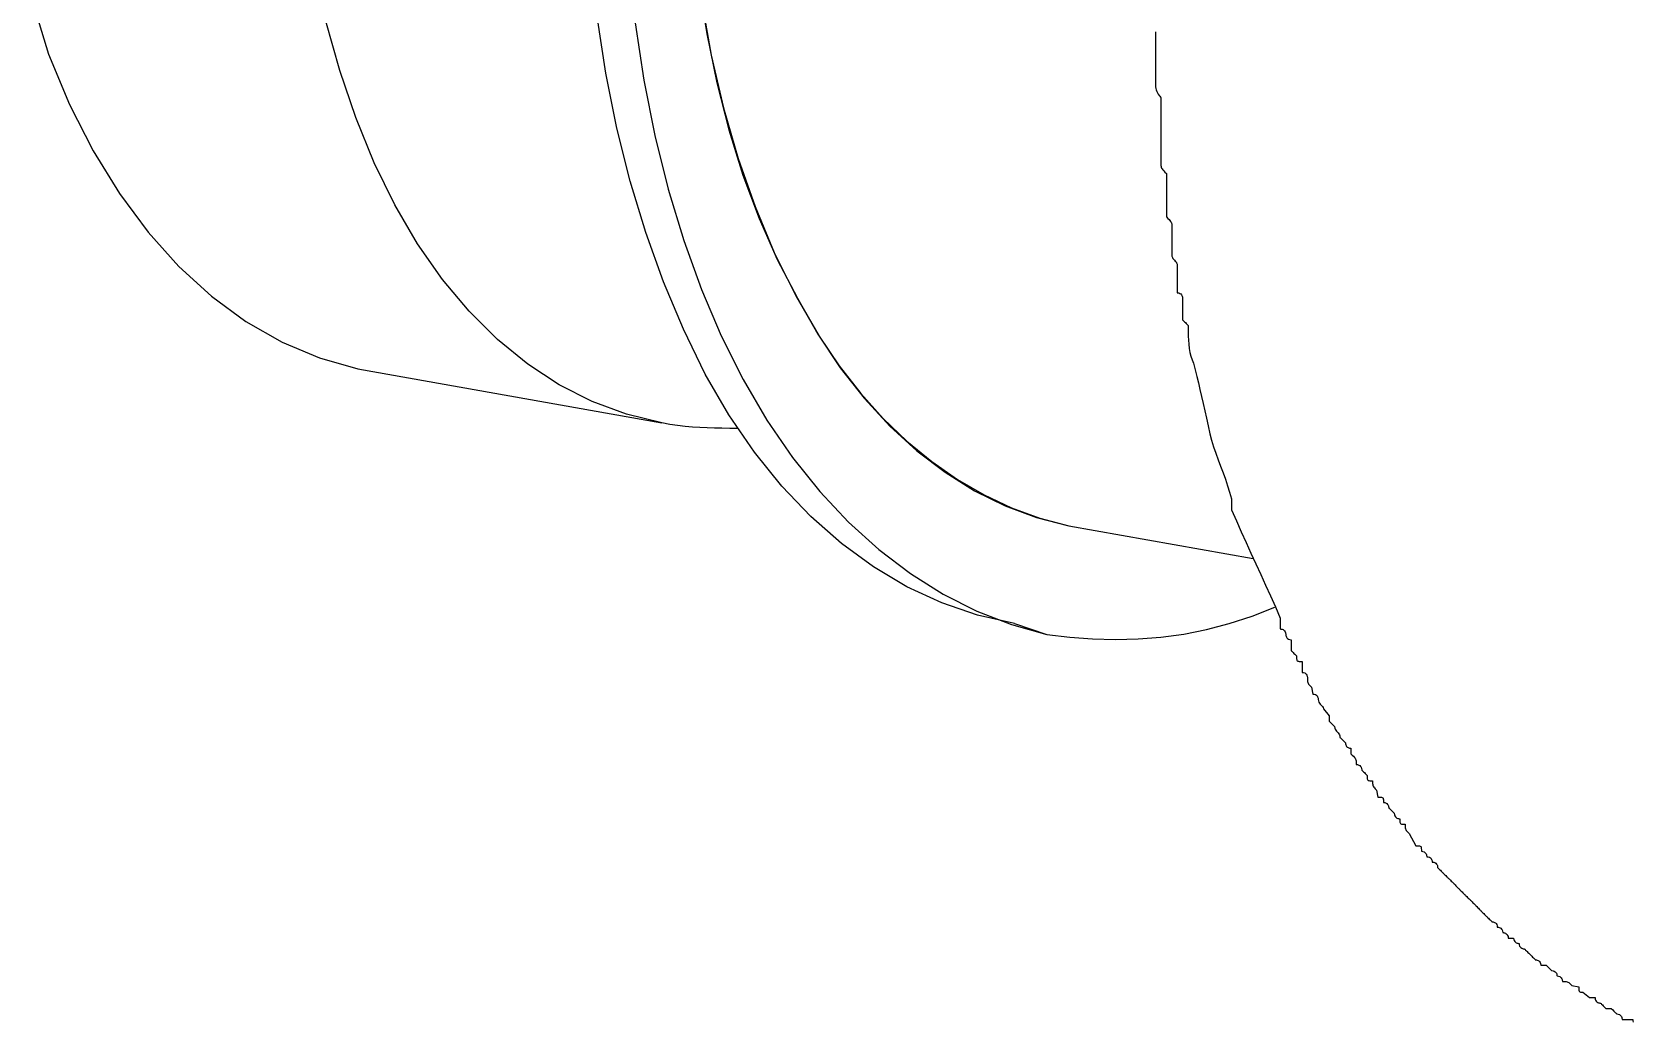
# Model space of a CAD drawing. Header units: metres. Extents: x 20 to 415, y 5 to 292.
# Drawn here: x 190.8 to 197.13, y 119.6 to 123.52 of the extents above; entities that cross this region are included whole.
import ezdxf

# ---------------------------------------------------------------- set-up
doc = ezdxf.new("R2010")
doc.units = ezdxf.units.M
doc.layers.add('ОБОРУДОВАНИЕ', color=8, linetype='Continuous')

msp = doc.modelspace()

# ---------------------------------------------------------------- linework, layer by layer
at = {"layer": 'ОБОРУДОВАНИЕ'}
for points in [[(193.9117, 126.6767), (193.819, 126.4605), (193.7346, 126.2378), (193.6584, 126.0092), (193.5913, 125.7759), (193.5335, 125.5391), (193.4852, 125.2998), (193.447, 125.059), (193.4193, 124.8175), (193.4024, 124.5765), (193.3966, 124.3372), (193.4024, 124.1017), (193.4193, 123.8718), (193.447, 123.6486), (193.4852, 123.4323), (193.5335, 123.2239), (193.5913, 123.0236), (193.6584, 122.8326), (193.7346, 122.651), (193.8192, 122.4799), (193.9117, 122.3196)], [(193.3966, 124.3372), (193.4011, 124.1262), (193.4144, 123.9184), (193.4365, 123.7147), (193.4674, 123.5162), (193.5067, 123.323), (193.5541, 123.1365), (193.6101, 122.9571), (193.6741, 122.7856), (193.746, 122.6231), (193.8258, 122.4699), (193.907, 122.3271), (193.9952, 122.1949), (194.0901, 122.0736), (194.1912, 121.964), (194.2981, 121.8663), (194.4101, 121.7807), (194.5266, 121.7077), (194.6473, 121.6478), (194.7718, 121.6012), (194.899, 121.5684)], [(194.6844, 121.1821), (194.5382, 121.2155), (194.3966, 121.2643), (194.2592, 121.3278), (194.127, 121.4059), (194.0003, 121.4986), (193.8793, 121.6055), (193.7645, 121.7264), (193.6563, 121.8607), (193.555, 122.0084), (193.461, 122.1694), (193.3747, 122.3477), (193.2966, 122.5347), (193.2264, 122.7298), (193.165, 122.9328), (193.1122, 123.1434), (193.0684, 123.3608), (193.0341, 123.5851), (193.0092, 123.8158), (192.9939, 124.0524), (192.9888, 124.2943)], [(193.139, 124.2728), (193.1442, 124.0302), (193.1594, 123.7922), (193.1843, 123.5596), (193.2186, 123.3333), (193.2624, 123.1138), (193.3152, 122.9021), (193.3768, 122.6989), (193.4468, 122.5048), (193.5249, 122.3211), (193.6112, 122.1479), (193.7052, 121.9869), (193.8063, 121.839), (193.9141, 121.7043), (194.0282, 121.5828), (194.1478, 121.4746), (194.2727, 121.3799), (194.4021, 121.299), (194.5356, 121.2316), (194.6728, 121.1784), (194.8132, 121.1391)], [(190.7982, 123.648), (190.8639, 123.4357), (190.947, 123.237), (191.0406, 123.0528), (191.1444, 122.8843), (191.2575, 122.7317), (191.379, 122.5961), (191.5082, 122.4776), (191.6445, 122.3773), (191.7871, 122.2956), (191.9349, 122.2333), (192.0873, 122.1908)], [(193.2893, 121.9762), (193.1498, 122.0103), (193.0143, 122.0608), (192.884, 122.1271), (192.7591, 122.2091), (192.64, 122.3063), (192.5275, 122.4181), (192.4217, 122.5445), (192.3236, 122.6851), (192.2335, 122.8392), (192.1517, 123.0064), (192.079, 123.1848), (192.0154, 123.3715), (191.9611, 123.5662)], [(195.2424, 123.5239), (195.2424, 123.5222), (195.2424, 123.5216), (195.2424, 123.5158), (195.2424, 123.511), (195.2424, 123.507), (195.2424, 123.5033), (195.2424, 123.5001), (195.2424, 123.4969), (195.2424, 123.4934), (195.2424, 123.4894), (195.2424, 123.4846), (195.2424, 123.4786), (195.2424, 123.478), (195.2424, 123.4763), (195.2424, 123.4735), (195.2424, 123.4698), (195.2424, 123.4653), (195.2424, 123.4602), (195.2424, 123.4546), (195.2424, 123.4486), (195.2424, 123.4421), (195.2424, 123.4357), (195.2424, 123.4351), (195.2424, 123.4336), (195.2424, 123.4312), (195.2424, 123.4282), (195.2424, 123.425), (195.2424, 123.4218), (195.2424, 123.419), (195.2424, 123.4166), (195.2424, 123.4149), (195.2424, 123.4142), (195.2424, 123.4085), (195.2424, 123.4037), (195.2424, 123.3996), (195.2424, 123.3962), (195.2424, 123.3928), (195.2424, 123.3896), (195.2424, 123.3861), (195.2424, 123.3821), (195.2424, 123.3771), (195.2424, 123.3713), (195.2424, 123.3655), (195.2424, 123.3608), (195.2424, 123.3567), (195.2424, 123.3531), (195.2424, 123.3499), (195.2424, 123.3466), (195.2424, 123.3432), (195.2424, 123.3391), (195.2424, 123.3342), (195.2424, 123.3284), (195.2424, 123.3277), (195.2424, 123.3262), (195.2424, 123.3239), (195.2424, 123.3209), (195.2424, 123.3177), (195.2424, 123.3144), (195.2424, 123.3117), (195.2424, 123.3093), (195.2424, 123.3076), (195.2424, 123.3069), (195.2431, 123.3005), (195.2448, 123.2943), (195.2472, 123.2883), (195.2499, 123.2827), (195.2532, 123.2775), (195.2564, 123.273), (195.2594, 123.2694), (195.2618, 123.2664), (195.2635, 123.2646), (195.2639, 123.264), (195.2639, 123.2582), (195.2639, 123.2535), (195.2639, 123.2494), (195.2639, 123.2458), (195.2639, 123.2425), (195.2639, 123.2393), (195.2639, 123.2359), (195.2639, 123.2318), (195.2639, 123.2269), (195.2639, 123.2211), (195.2639, 123.2204), (195.2639, 123.2187), (195.2639, 123.2159), (195.2639, 123.2123), (195.2639, 123.2078), (195.2639, 123.2026), (195.2639, 123.197), (195.2639, 123.1908), (195.2639, 123.1846), (195.2639, 123.1782), (195.2639, 123.1775), (195.2639, 123.176), (195.2639, 123.1736), (195.2639, 123.1706), (195.2639, 123.1674), (195.2639, 123.1642), (195.2639, 123.1614), (195.2639, 123.159), (195.2639, 123.1573), (195.2639, 123.1567), (195.2639, 123.1509), (195.2639, 123.1462), (195.2639, 123.1421), (195.2639, 123.1384), (195.2639, 123.1352), (195.2639, 123.132), (195.2639, 123.1286), (195.2639, 123.1245), (195.2639, 123.1196), (195.2639, 123.1138), (195.2639, 123.108), (195.2639, 123.1032), (195.2639, 123.0992), (195.2639, 123.0955), (195.2639, 123.0923), (195.2639, 123.0891), (195.2639, 123.0856), (195.2639, 123.0816), (195.2639, 123.0766), (195.2639, 123.0708), (195.2639, 123.0702), (195.2639, 123.0687), (195.2639, 123.0663), (195.2639, 123.0633), (195.2639, 123.0601), (195.2639, 123.0569), (195.2639, 123.0541), (195.2639, 123.0517), (195.2639, 123.05), (195.2639, 123.0494), (195.2639, 123.0429), (195.2639, 123.0367), (195.2639, 123.0307), (195.2639, 123.0251), (195.2639, 123.02), (195.2639, 123.0155), (195.2639, 123.0118), (195.2639, 123.009), (195.2639, 123.0071), (195.2639, 123.0064), (195.2639, 123.0006), (195.2641, 122.9959), (195.2645, 122.9918), (195.2654, 122.9882), (195.2667, 122.985), (195.2686, 122.9818), (195.2712, 122.9783), (195.2749, 122.9742), (195.2796, 122.9693), (195.2854, 122.9635), (195.2854, 122.9629), (195.2854, 122.9611), (195.2854, 122.9584), (195.2854, 122.9547), (195.2854, 122.9502), (195.2854, 122.9451), (195.2854, 122.9393), (195.2854, 122.9333), (195.2854, 122.927), (195.2854, 122.9206), (195.2854, 122.9199), (195.2854, 122.9184), (195.2854, 122.9161), (195.2854, 122.9131), (195.2854, 122.9099), (195.2854, 122.9066), (195.2854, 122.9038), (195.2854, 122.9015), (195.2854, 122.8998), (195.2854, 122.8991), (195.2854, 122.8933), (195.2854, 122.8886), (195.2854, 122.8845), (195.2854, 122.8809), (195.2854, 122.8777), (195.2854, 122.8744), (195.2854, 122.871), (195.2854, 122.8669), (195.2854, 122.8622), (195.2854, 122.8562), (195.2854, 122.8504), (195.2854, 122.8457), (195.2854, 122.8416), (195.2854, 122.838), (195.2854, 122.8347), (195.2854, 122.8315), (195.2854, 122.8281), (195.2854, 122.824), (195.2854, 122.8191), (195.2854, 122.8133), (195.2854, 122.8126), (195.2854, 122.8111), (195.2854, 122.8088), (195.2854, 122.8057), (195.2854, 122.8025), (195.2854, 122.7993), (195.2854, 122.7965), (195.2854, 122.7942), (195.2854, 122.7925), (195.2854, 122.7918), (195.2912, 122.786), (195.2959, 122.7813), (195.2995, 122.7772), (195.3023, 122.7736), (195.3043, 122.7703), (195.3055, 122.7671), (195.3064, 122.7637), (195.3066, 122.7596), (195.3068, 122.7547), (195.3068, 122.7489), (195.3068, 122.7431), (195.3068, 122.7384), (195.3068, 122.7343), (195.3068, 122.7306), (195.3068, 122.7274), (195.3068, 122.7242), (195.3068, 122.7208), (195.3068, 122.7167), (195.3068, 122.712), (195.3068, 122.706), (195.3068, 122.7053), (195.3068, 122.7038), (195.3068, 122.7014), (195.3068, 122.6984), (195.3068, 122.6952), (195.3068, 122.692), (195.3068, 122.6892), (195.3068, 122.6869), (195.3068, 122.6851), (195.3068, 122.6845), (195.3068, 122.6787), (195.3068, 122.674), (195.3068, 122.6699), (195.3068, 122.6662), (195.3068, 122.663), (195.3068, 122.6598), (195.3068, 122.6564), (195.3068, 122.6523), (195.3068, 122.6474), (195.3068, 122.6416), (195.3075, 122.6358), (195.3092, 122.631), (195.3115, 122.627), (195.3143, 122.6233), (195.3176, 122.6201), (195.3208, 122.6169), (195.3236, 122.6134), (195.3261, 122.6094), (195.3277, 122.6044), (195.3283, 122.5986), (195.3283, 122.598), (195.3283, 122.5965), (195.3283, 122.5941), (195.3283, 122.5911), (195.3283, 122.5879), (195.3283, 122.5847), (195.3283, 122.5819), (195.3283, 122.5795), (195.3283, 122.5778), (195.3283, 122.5772), (195.3283, 122.5714), (195.3283, 122.5667), (195.3283, 122.5626), (195.3283, 122.5589), (195.3283, 122.5557), (195.3283, 122.5525), (195.3283, 122.5491), (195.3283, 122.545), (195.3283, 122.54), (195.3283, 122.5342), (195.3283, 122.5284), (195.3283, 122.5237), (195.3283, 122.5197), (195.3283, 122.516), (195.3283, 122.5128), (195.3283, 122.5096), (195.3283, 122.5061), (195.3283, 122.502), (195.3283, 122.4971), (195.3283, 122.4913), (195.3341, 122.4907), (195.3388, 122.4892), (195.3425, 122.4868), (195.345, 122.4838), (195.3472, 122.4806), (195.3485, 122.4774), (195.3491, 122.4746), (195.3495, 122.4722), (195.3498, 122.4705), (195.3498, 122.4699), (195.3498, 122.4641), (195.3498, 122.4593), (195.3498, 122.4553), (195.3498, 122.4516), (195.3498, 122.4484), (195.3498, 122.4452), (195.3498, 122.4417), (195.3498, 122.4377), (195.3498, 122.4327), (195.3498, 122.4269), (195.3498, 122.4211), (195.3498, 122.4164), (195.3498, 122.4123), (195.3498, 122.4087), (195.3498, 122.4055), (195.3498, 122.4022), (195.3498, 122.3988), (195.3498, 122.3947), (195.3498, 122.3898), (195.3498, 122.384), (195.3504, 122.3834), (195.3521, 122.3819), (195.3545, 122.3795), (195.3573, 122.3765), (195.3605, 122.3733), (195.3637, 122.37), (195.3667, 122.3673), (195.3691, 122.3649), (195.3706, 122.3632), (195.3712, 122.3625), (195.3712, 122.349), (195.3714, 122.3346), (195.3719, 122.3194), (195.3725, 122.3035), (195.374, 122.2874), (195.3759, 122.2713), (195.3785, 122.2556), (195.3822, 122.2404), (195.3869, 122.2258), (195.3927, 122.2123), (195.3991, 122.1865), (195.4056, 122.1606), (195.412, 122.1346), (195.4184, 122.108), (195.4249, 122.0809), (195.4313, 122.0532), (195.4377, 122.0247), (195.4442, 121.9953), (195.4506, 121.9648), (195.4571, 121.9333), (195.4642, 121.9075), (195.4721, 121.8818), (195.4811, 121.856), (195.4903, 121.8302), (195.5, 121.8045), (195.5097, 121.7787), (195.5191, 121.753), (195.5279, 121.7272), (195.5358, 121.7015), (195.5429, 121.6757), (195.5429, 121.6751), (195.5429, 121.6733), (195.5429, 121.6706), (195.5429, 121.6669), (195.5429, 121.6624), (195.5429, 121.6573), (195.5429, 121.6517), (195.5429, 121.6454), (195.5429, 121.6392), (195.5429, 121.6328), (195.5623, 121.5883), (195.5816, 121.545), (195.6009, 121.5023), (195.6202, 121.46), (195.6395, 121.4181), (195.6588, 121.3763), (195.6781, 121.3342), (195.6975, 121.2915), (195.7168, 121.2479), (195.7361, 121.2035), (195.7361, 121.1977), (195.7361, 121.193), (195.7361, 121.1889), (195.7361, 121.1853), (195.7361, 121.1821), (195.7361, 121.1788), (195.7361, 121.1754), (195.7361, 121.1713), (195.7361, 121.1666), (195.7361, 121.1606), (195.7367, 121.1606), (195.7385, 121.1604), (195.7408, 121.1602), (195.7436, 121.1593), (195.7468, 121.158), (195.7501, 121.1561), (195.753, 121.1533), (195.7554, 121.1496), (195.7569, 121.1449), (195.7576, 121.1391), (195.7576, 121.1385), (195.7578, 121.137), (195.7582, 121.1346), (195.7589, 121.1316), (195.7604, 121.1284), (195.7623, 121.1252), (195.7649, 121.1224), (195.7685, 121.12), (195.7732, 121.1183), (195.779, 121.1177), (195.779, 121.1119), (195.779, 121.1071), (195.779, 121.1031), (195.779, 121.0994), (195.779, 121.0962), (195.779, 121.093), (195.779, 121.0895), (195.779, 121.0855), (195.779, 121.0805), (195.779, 121.0747), (195.7797, 121.0741), (195.7814, 121.0726), (195.7838, 121.0702), (195.7865, 121.0672), (195.7898, 121.064), (195.793, 121.0608), (195.7958, 121.058), (195.7983, 121.0556), (195.7998, 121.0539), (195.8005, 121.0533), (195.8005, 121.0475), (195.8007, 121.0427), (195.8011, 121.0393), (195.8018, 121.0365), (195.8033, 121.0346), (195.8052, 121.0333), (195.8078, 121.0325), (195.8114, 121.032), (195.8162, 121.0318), (195.822, 121.0318), (195.822, 121.026), (195.822, 121.0213), (195.822, 121.0172), (195.822, 121.0136), (195.822, 121.0103), (195.822, 121.0071), (195.822, 121.0037), (195.822, 120.9996), (195.822, 120.9947), (195.822, 120.9889), (195.8277, 120.9882), (195.8325, 120.9867), (195.8361, 120.9844), (195.8387, 120.9814), (195.8408, 120.9782), (195.8421, 120.9749), (195.843, 120.9721), (195.8432, 120.9698), (195.8434, 120.9681), (195.8434, 120.9674), (195.8434, 120.9616), (195.8436, 120.9569), (195.8441, 120.9528), (195.8449, 120.9492), (195.8462, 120.9459), (195.8481, 120.9427), (195.8509, 120.9393), (195.8544, 120.9352), (195.8591, 120.9305), (195.8649, 120.903), (195.8707, 120.9024), (195.8754, 120.9009), (195.879, 120.8985), (195.8818, 120.8955), (195.8838, 120.8923), (195.885, 120.8891), (195.8857, 120.8863), (195.8861, 120.8839), (195.8864, 120.8822), (195.8864, 120.8816), (195.887, 120.8758), (195.8887, 120.871), (195.8911, 120.867), (195.8938, 120.8633), (195.8971, 120.8601), (195.9003, 120.8569), (195.9033, 120.8534), (195.9057, 120.8494), (195.9072, 120.8444), (195.9293, 120.8172), (195.9293, 120.8165), (195.9293, 120.815), (195.9293, 120.8127), (195.9293, 120.8097), (195.9293, 120.8064), (195.9293, 120.8032), (195.9293, 120.8004), (195.9293, 120.7981), (195.9293, 120.7963), (195.9293, 120.7957), (195.9351, 120.7899), (195.9398, 120.7852), (195.9434, 120.7815), (195.9462, 120.779), (195.9482, 120.777), (195.9494, 120.7758), (195.9501, 120.7749), (195.9505, 120.7745), (195.9507, 120.7742), (195.9507, 120.7742), (195.9514, 120.7685), (195.9529, 120.7637), (195.9554, 120.7597), (195.9582, 120.7562), (195.9615, 120.7528), (195.9647, 120.7496), (195.9675, 120.7461), (195.97, 120.742), (195.9716, 120.7373), (195.9722, 120.7313), (195.9728, 120.7307), (195.9743, 120.7292), (195.9769, 120.7268), (195.9797, 120.7238), (195.9829, 120.7206), (195.9861, 120.7174), (195.9889, 120.7146), (195.9915, 120.7122), (195.993, 120.7105), (195.9937, 120.7099), (195.9937, 120.7092), (195.9939, 120.7077), (195.9943, 120.7054), (195.9952, 120.7023), (195.9964, 120.6991), (195.9984, 120.6959), (196.001, 120.6931), (196.0046, 120.6908), (196.0093, 120.689), (196.0151, 120.6884), (196.0151, 120.6826), (196.0151, 120.6779), (196.0151, 120.6742), (196.0151, 120.6716), (196.0151, 120.6697), (196.0151, 120.6684), (196.0151, 120.6676), (196.0151, 120.6671), (196.0151, 120.6669), (196.0151, 120.6669), (196.0209, 120.6611), (196.0256, 120.6564), (196.0293, 120.6523), (196.0321, 120.6487), (196.034, 120.6455), (196.0353, 120.6422), (196.0362, 120.6388), (196.0366, 120.6347), (196.0366, 120.63), (196.0366, 120.624), (196.0372, 120.624), (196.0389, 120.6238), (196.0413, 120.6236), (196.0441, 120.6227), (196.0473, 120.6214), (196.0505, 120.6195), (196.0533, 120.6167), (196.0559, 120.6131), (196.0574, 120.6083), (196.058, 120.6025), (196.0587, 120.6019), (196.0604, 120.6004), (196.0628, 120.598), (196.0656, 120.595), (196.0688, 120.5918), (196.072, 120.5886), (196.075, 120.5858), (196.0774, 120.5834), (196.0789, 120.5817), (196.0795, 120.5811), (196.0795, 120.5753), (196.0797, 120.5706), (196.0802, 120.5671), (196.081, 120.5643), (196.0823, 120.5624), (196.0842, 120.5611), (196.0868, 120.5603), (196.0905, 120.5598), (196.0952, 120.5596), (196.101, 120.5596), (196.101, 120.5538), (196.1012, 120.5491), (196.1016, 120.545), (196.1025, 120.5414), (196.1038, 120.5382), (196.1057, 120.5349), (196.1083, 120.5315), (196.1119, 120.5274), (196.1167, 120.5225), (196.1224, 120.4952), (196.1282, 120.4952), (196.133, 120.495), (196.1366, 120.4948), (196.1394, 120.4939), (196.1413, 120.4926), (196.1426, 120.4907), (196.1432, 120.4879), (196.1437, 120.4843), (196.1439, 120.4796), (196.1439, 120.4738), (196.1497, 120.4731), (196.1544, 120.4716), (196.1581, 120.4692), (196.1606, 120.4662), (196.1628, 120.463), (196.1641, 120.4598), (196.1647, 120.457), (196.1652, 120.4547), (196.1654, 120.4529), (196.1654, 120.4523), (196.166, 120.4517), (196.1675, 120.4501), (196.1701, 120.4478), (196.1729, 120.4448), (196.1761, 120.4416), (196.1793, 120.4383), (196.1821, 120.4356), (196.1847, 120.4332), (196.1862, 120.4315), (196.1868, 120.4308), (196.1875, 120.425), (196.189, 120.4203), (196.1916, 120.4169), (196.1943, 120.4141), (196.1976, 120.4122), (196.2008, 120.4109), (196.2038, 120.41), (196.2062, 120.4096), (196.2076, 120.4094), (196.2083, 120.4094), (196.2083, 120.4036), (196.2085, 120.3988), (196.2089, 120.3954), (196.2098, 120.3926), (196.2111, 120.3907), (196.213, 120.3894), (196.2156, 120.3885), (196.2195, 120.3881), (196.224, 120.3879), (196.2298, 120.3879), (196.2298, 120.3821), (196.23, 120.3774), (196.2304, 120.3733), (196.2313, 120.3697), (196.2325, 120.3664), (196.2345, 120.3632), (196.237, 120.3598), (196.2407, 120.3557), (196.2454, 120.351), (196.2727, 120.302), (196.2785, 120.302), (196.2832, 120.3018), (196.2869, 120.3016), (196.2894, 120.3008), (196.2916, 120.2995), (196.2929, 120.2975), (196.2937, 120.2948), (196.2939, 120.2911), (196.2941, 120.2864), (196.2941, 120.2806), (196.3, 120.2799), (196.3047, 120.2784), (196.3083, 120.2761), (196.3109, 120.2731), (196.313, 120.2699), (196.3143, 120.2666), (196.315, 120.2638), (196.3154, 120.2615), (196.3156, 120.2598), (196.3156, 120.2591), (196.3214, 120.2585), (196.3261, 120.257), (196.3298, 120.2546), (196.3326, 120.2516), (196.3345, 120.2484), (196.3358, 120.2452), (196.3364, 120.2424), (196.3369, 120.24), (196.3371, 120.2383), (196.3371, 120.2377), (196.3429, 120.237), (196.3476, 120.2355), (196.3512, 120.2332), (196.3538, 120.2301), (196.356, 120.2269), (196.3573, 120.2237), (196.3579, 120.2209), (196.3583, 120.2186), (196.3585, 120.2168), (196.3585, 120.2162), (196.3592, 120.2155), (196.3607, 120.2141), (196.3633, 120.2117), (196.3661, 120.2087), (196.3693, 120.2055), (196.3725, 120.2022), (196.3753, 120.1995), (196.3778, 120.1971), (196.3794, 120.1954), (196.38, 120.1947), (196.3806, 120.1941), (196.3821, 120.1926), (196.3847, 120.1902), (196.3875, 120.1872), (196.3907, 120.184), (196.394, 120.1808), (196.3969, 120.178), (196.3993, 120.1756), (196.4008, 120.1739), (196.4015, 120.1733), (196.4021, 120.1726), (196.4038, 120.1711), (196.4062, 120.1688), (196.409, 120.1658), (196.4122, 120.1625), (196.4154, 120.1593), (196.4184, 120.1565), (196.4208, 120.1542), (196.4223, 120.1524), (196.4229, 120.1518), (196.4236, 120.1512), (196.4253, 120.1497), (196.4277, 120.1473), (196.4304, 120.1443), (196.4337, 120.1411), (196.4369, 120.1378), (196.4399, 120.1351), (196.4422, 120.1327), (196.4437, 120.131), (196.4444, 120.1303), (196.445, 120.1297), (196.4468, 120.1282), (196.4491, 120.1258), (196.4519, 120.1228), (196.4551, 120.1196), (196.4583, 120.1164), (196.4613, 120.1136), (196.4637, 120.1112), (196.4652, 120.1095), (196.4659, 120.1089), (196.4665, 120.1082), (196.4682, 120.1067), (196.4706, 120.1044), (196.4734, 120.1014), (196.4766, 120.0981), (196.4798, 120.0949), (196.4826, 120.0921), (196.4852, 120.0898), (196.4867, 120.0881), (196.4873, 120.0874), (196.488, 120.0868), (196.4897, 120.0853), (196.492, 120.0829), (196.4948, 120.0799), (196.4981, 120.0767), (196.5013, 120.0735), (196.5043, 120.0707), (196.5066, 120.0683), (196.5084, 120.0666), (196.5088, 120.066), (196.5094, 120.0653), (196.5112, 120.0638), (196.5135, 120.0614), (196.5163, 120.0584), (196.5195, 120.0552), (196.5227, 120.052), (196.5257, 120.0492), (196.5281, 120.0469), (196.5296, 120.0451), (196.5303, 120.0445), (196.5309, 120.0438), (196.5326, 120.0423), (196.535, 120.04), (196.5377, 120.037), (196.541, 120.0338), (196.5442, 120.0305), (196.547, 120.0277), (196.5496, 120.0254), (196.5511, 120.0237), (196.5517, 120.023), (196.5523, 120.0224), (196.5541, 120.0209), (196.5564, 120.0185), (196.5592, 120.0155), (196.5624, 120.0123), (196.5657, 120.0091), (196.5685, 120.0063), (196.571, 120.0039), (196.5725, 120.0022), (196.5732, 120.0016), (196.5738, 120.0016), (196.5753, 120.0013), (196.5779, 120.0011), (196.5807, 120.0003), (196.5839, 119.999), (196.5871, 119.997), (196.5901, 119.9943), (196.5925, 119.9906), (196.594, 119.9859), (196.5946, 119.9801), (196.5953, 119.9801), (196.597, 119.9801), (196.5993, 119.9797), (196.6021, 119.9788), (196.6054, 119.9775), (196.6086, 119.9756), (196.6116, 119.9728), (196.6139, 119.9692), (196.6157, 119.9644), (196.6161, 119.9586), (196.6167, 119.9586), (196.6185, 119.9584), (196.6208, 119.9582), (196.6236, 119.9573), (196.6268, 119.9561), (196.6301, 119.9541), (196.6331, 119.9513), (196.6354, 119.9477), (196.6369, 119.943), (196.6376, 119.9372), (196.6382, 119.9372), (196.6399, 119.9372), (196.6423, 119.9372), (196.6451, 119.9372), (196.6483, 119.9372), (196.6515, 119.9372), (196.6545, 119.9372), (196.6569, 119.9372), (196.6584, 119.9372), (196.659, 119.9372), (196.6597, 119.9314), (196.6614, 119.9267), (196.6637, 119.9232), (196.6665, 119.9204), (196.6697, 119.9185), (196.673, 119.9172), (196.676, 119.9164), (196.6783, 119.9159), (196.6798, 119.9157), (196.6805, 119.9157), (196.6811, 119.9099), (196.6826, 119.9052), (196.6852, 119.9018), (196.688, 119.899), (196.6912, 119.897), (196.6944, 119.8957), (196.6974, 119.8949), (196.6998, 119.8945), (196.7013, 119.8943), (196.7019, 119.8943), (196.7026, 119.8936), (196.7043, 119.8921), (196.7067, 119.8897), (196.7095, 119.8867), (196.7127, 119.8835), (196.7159, 119.8803), (196.7189, 119.8775), (196.7213, 119.8751), (196.7228, 119.8734), (196.7234, 119.8728), (196.7241, 119.8721), (196.7258, 119.8706), (196.7281, 119.8683), (196.7309, 119.8653), (196.7341, 119.862), (196.7374, 119.8588), (196.7401, 119.856), (196.7427, 119.8537), (196.7442, 119.852), (196.7449, 119.8513), (196.7455, 119.8513), (196.7472, 119.8511), (196.7496, 119.8509), (196.7524, 119.85), (196.7556, 119.8487), (196.7588, 119.8468), (196.7616, 119.844), (196.7642, 119.8404), (196.7657, 119.8357), (196.7663, 119.8298), (196.7721, 119.8298), (196.7769, 119.8298), (196.7805, 119.8298), (196.7833, 119.8298), (196.7852, 119.8298), (196.7865, 119.8298), (196.7874, 119.8298), (196.7876, 119.8298), (196.7878, 119.8298), (196.7878, 119.8298), (196.7936, 119.8241), (196.7983, 119.8193), (196.802, 119.8157), (196.8045, 119.8131), (196.8067, 119.8112), (196.808, 119.8099), (196.8088, 119.809), (196.8091, 119.8086), (196.8093, 119.8084), (196.8093, 119.8084), (196.8151, 119.8077), (196.8198, 119.8062), (196.8234, 119.8039), (196.826, 119.8009), (196.8282, 119.7977), (196.8294, 119.7944), (196.8303, 119.7916), (196.8305, 119.7893), (196.8307, 119.7876), (196.8307, 119.7869), (196.8365, 119.7863), (196.8413, 119.7848), (196.8449, 119.7824), (196.8477, 119.7794), (196.8496, 119.7762), (196.8509, 119.773), (196.8516, 119.7702), (196.852, 119.7678), (196.8522, 119.7661), (196.8522, 119.7655), (196.858, 119.7655), (196.8629, 119.7655), (196.867, 119.765), (196.8704, 119.7642), (196.8737, 119.7629), (196.8769, 119.761), (196.8805, 119.7582), (196.8846, 119.7545), (196.8893, 119.7498), (196.9166, 119.744), (196.9166, 119.7382), (196.9168, 119.7335), (196.9172, 119.7301), (196.9179, 119.7273), (196.9194, 119.7253), (196.9213, 119.724), (196.9239, 119.7232), (196.9275, 119.7228), (196.9322, 119.7225), (196.9595, 119.7011), (196.9602, 119.7011), (196.9619, 119.7011), (196.9642, 119.7011), (196.967, 119.7011), (196.9702, 119.7011), (196.9735, 119.7011), (196.9765, 119.7011), (196.9788, 119.7011), (196.9803, 119.7011), (196.981, 119.7011), (196.9816, 119.6953), (196.9833, 119.6906), (196.9857, 119.6871), (196.9885, 119.6843), (196.9917, 119.6824), (196.9949, 119.6811), (196.9979, 119.6803), (197.0003, 119.6798), (197.002, 119.6796), (197.0024, 119.6796), (197.0031, 119.679), (197.0048, 119.6775), (197.0072, 119.6751), (197.01, 119.6721), (197.0132, 119.6689), (197.0164, 119.6657), (197.0192, 119.6629), (197.0217, 119.6605), (197.0233, 119.6588), (197.0239, 119.6581), (197.0246, 119.6581), (197.0263, 119.6581), (197.0286, 119.6581), (197.0314, 119.6581), (197.0346, 119.6581), (197.0379, 119.6581), (197.0408, 119.6581), (197.0432, 119.6581), (197.0447, 119.6581), (197.0454, 119.6581), (197.0512, 119.6524), (197.0559, 119.6476), (197.0595, 119.6442), (197.0621, 119.6414), (197.0642, 119.6395), (197.0655, 119.6382), (197.0662, 119.6373), (197.0666, 119.6369), (197.0668, 119.6367), (197.0668, 119.6367), (197.0726, 119.636), (197.0773, 119.6345), (197.081, 119.6322), (197.0836, 119.6292), (197.0857, 119.626), (197.087, 119.6227), (197.0876, 119.6199), (197.0881, 119.6176), (197.0883, 119.6159), (197.0883, 119.6152), (197.0941, 119.6152), (197.099, 119.6152), (197.1031, 119.6152), (197.1065, 119.6152), (197.1098, 119.6152), (197.1132, 119.6152), (197.1166, 119.6152), (197.1205, 119.6152), (197.1254, 119.6152), (197.1312, 119.6152), (197.1312, 119.6094), (197.1314, 119.6047)], [(193.9117, 122.3196), (193.9916, 122.2018), (194.0763, 122.0932), (194.1656, 121.9938), (194.2592, 121.9039), (194.3571, 121.8234), (194.4588, 121.7525), (194.5642, 121.6916), (194.6728, 121.6403), (194.7844, 121.5993), (194.899, 121.5684)], [(192.0873, 122.1908), (193.2893, 121.9762)], [(193.5898, 121.9547), (193.5582, 121.9547), (193.5275, 121.9549), (193.4979, 121.9554), (193.4685, 121.9562), (193.4395, 121.9575), (193.4105, 121.9594), (193.3814, 121.9622), (193.3515, 121.9657), (193.3208, 121.9704), (193.2893, 121.9762)], [(194.899, 121.5684), (195.6288, 121.4396)], [(194.8132, 121.1391), (194.9033, 121.1282), (194.9935, 121.1215), (195.0836, 121.1192), (195.1738, 121.1213), (195.2639, 121.1284), (195.354, 121.1406), (195.4442, 121.1584), (195.5343, 121.1818), (195.6245, 121.211), (195.7146, 121.2464)], [(194.6844, 121.1821), (194.8132, 121.1391)]]:
    msp.add_lwpolyline(points, dxfattribs=at)

doc.saveas('drawing.dxf')
